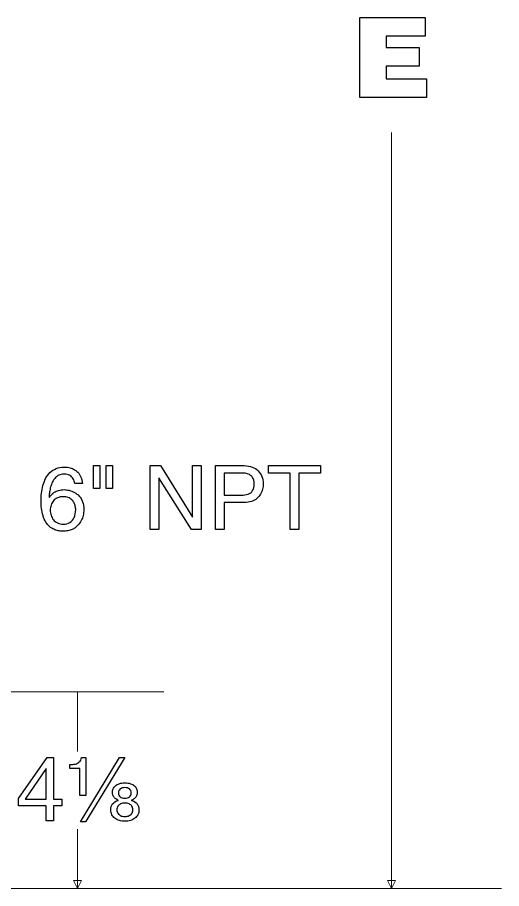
# Model space of a CAD drawing. Header units: inches. Extents: x -3.67 to 3.62, y -4.25 to 4.25.
# Drawn here: x 3.021 to 3.625, y 1.299 to 2.387 of the extents above; entities that cross this region are included whole.
import ezdxf
from ezdxf.lldxf.tags import DXFTag

# ---------------------------------------------------------------- set-up
doc = ezdxf.new("R2010")
doc.units = ezdxf.units.IN
doc.header["$MEASUREMENT"] = 0
doc.layers.add('Dimensions', color=7, linetype='Continuous')
doc.layers.add('Layer 1', color=7, linetype='Continuous')
tags = doc.linetypes.add('New Line30', pattern=[2.3, 1.3, -0.3, 0.4, -0.3]).pattern_tags.tags
tags[10:11] = [DXFTag(74, 4), DXFTag(75, 0), DXFTag(340, '0'), DXFTag(46, 1.0), DXFTag(50, 0.0), DXFTag(44, 0.0), DXFTag(45, 0.0)]
tags[8:9] = [DXFTag(74, 4), DXFTag(75, 0), DXFTag(340, '0'), DXFTag(46, 1.0), DXFTag(50, 0.0), DXFTag(44, 0.0), DXFTag(45, 0.0)]
tags[6:7] = [DXFTag(74, 4), DXFTag(75, 0), DXFTag(340, '0'), DXFTag(46, 1.0), DXFTag(50, 0.0), DXFTag(44, 0.0), DXFTag(45, 0.0)]
tags[4:5] = [DXFTag(74, 4), DXFTag(75, 0), DXFTag(340, '0'), DXFTag(46, 1.0), DXFTag(50, 0.0), DXFTag(44, 0.0), DXFTag(45, 0.0)]

msp = doc.modelspace()

# ---------------------------------------------------------------- linework, layer by layer
at = {"layer": 'Dimensions', "color": 250}
for points, knots in [([(3.5315, 2.2869), (3.5315, 2.2869), (3.5315, 2.3102), (3.5315, 2.3102), (3.5315, 2.3102), (3.5315, 2.3102), (3.4808, 2.3102), (3.4808, 2.3102), (3.4808, 2.3102), (3.4808, 2.3102), (3.4808, 2.3259), (3.4808, 2.3259), (3.4808, 2.3259), (3.4808, 2.3259), (3.5221, 2.3259), (3.5221, 2.3259), (3.5221, 2.3259), (3.5221, 2.3259), (3.5221, 2.3492), (3.5221, 2.3492), (3.5221, 2.3492), (3.5221, 2.3492), (3.4808, 2.3492), (3.4808, 2.3492), (3.4808, 2.3492), (3.4808, 2.3492), (3.4808, 2.3635), (3.4808, 2.3635), (3.4808, 2.3635), (3.4808, 2.3635), (3.5296, 2.3635), (3.5296, 2.3635), (3.5296, 2.3635), (3.5296, 2.3635), (3.5296, 2.3869), (3.5296, 2.3869), (3.5296, 2.3869), (3.5296, 2.3869), (3.4481, 2.3869), (3.4481, 2.3869), (3.4481, 2.3869), (3.4481, 2.3869), (3.4481, 2.2869), (3.4481, 2.2869), (3.4481, 2.2869), (3.4481, 2.2869), (3.5315, 2.2869), (3.5315, 2.2869)], [0, 0, 0, 0, 0.083333, 0.083333, 0.083333, 0.083333, 0.166667, 0.166667, 0.166667, 0.166667, 0.25, 0.25, 0.25, 0.25, 0.333333, 0.333333, 0.333333, 0.333333, 0.416667, 0.416667, 0.416667, 0.416667, 0.5, 0.5, 0.5, 0.5, 0.583333, 0.583333, 0.583333, 0.583333, 0.666667, 0.666667, 0.666667, 0.666667, 0.75, 0.75, 0.75, 0.75, 0.833333, 0.833333, 0.833333, 0.833333, 0.916667, 0.916667, 0.916667, 0.916667, 1, 1, 1, 1]), ([(3.1019, 1.8045), (3.1016, 1.8077), (3.101, 1.8104), (3.1, 1.8128), (3.1, 1.8128), (3.0989, 1.8151), (3.0976, 1.8171), (3.096, 1.8187), (3.096, 1.8187), (3.0944, 1.8203), (3.0926, 1.8216), (3.0907, 1.8226), (3.0907, 1.8226), (3.0888, 1.8235), (3.0868, 1.8242), (3.0848, 1.8247), (3.0848, 1.8247), (3.0828, 1.8251), (3.0809, 1.8253), (3.0791, 1.8253), (3.0791, 1.8253), (3.0752, 1.8253), (3.0718, 1.8246), (3.0689, 1.8234), (3.0689, 1.8234), (3.0659, 1.8221), (3.0634, 1.8204), (3.0612, 1.8183), (3.0612, 1.8183), (3.0591, 1.8161), (3.0573, 1.8136), (3.0559, 1.8108), (3.0559, 1.8108), (3.0545, 1.808), (3.0534, 1.8051), (3.0525, 1.802), (3.0525, 1.802), (3.0517, 1.7988), (3.0511, 1.7957), (3.0507, 1.7926), (3.0507, 1.7926), (3.0504, 1.7894), (3.0502, 1.7864), (3.0502, 1.7835), (3.0502, 1.7835), (3.0502, 1.7801), (3.0504, 1.7768), (3.0507, 1.7736), (3.0507, 1.7736), (3.0511, 1.7704), (3.0517, 1.7673), (3.0526, 1.7644), (3.0526, 1.7644), (3.0534, 1.7615), (3.0547, 1.7588), (3.0562, 1.7564), (3.0562, 1.7564), (3.0576, 1.7542), (3.0591, 1.7524), (3.0609, 1.751), (3.0609, 1.751), (3.0625, 1.7495), (3.0643, 1.7483), (3.0661, 1.7475), (3.0661, 1.7475), (3.0679, 1.7466), (3.0697, 1.746), (3.0714, 1.7456), (3.0714, 1.7456), (3.0732, 1.7453), (3.0748, 1.7451), (3.0763, 1.7451), (3.0763, 1.7451), (3.0791, 1.7451), (3.0814, 1.7453), (3.0835, 1.7456), (3.0835, 1.7456), (3.0855, 1.746), (3.0873, 1.7465), (3.0888, 1.7471), (3.0888, 1.7471), (3.0903, 1.7478), (3.0916, 1.7486), (3.0928, 1.7495), (3.0928, 1.7495), (3.094, 1.7504), (3.0951, 1.7515), (3.0961, 1.7526), (3.0961, 1.7526), (3.0979, 1.7545), (3.0993, 1.7565), (3.1004, 1.7585), (3.1004, 1.7585), (3.1015, 1.7605), (3.1023, 1.7626), (3.1028, 1.7648), (3.1028, 1.7648), (3.1033, 1.7671), (3.1035, 1.7695), (3.1035, 1.7722), (3.1035, 1.7722), (3.1035, 1.7759), (3.103, 1.7792), (3.1019, 1.7819), (3.1019, 1.7819), (3.1009, 1.7847), (3.0994, 1.7871), (3.0977, 1.789), (3.0977, 1.789), (3.0959, 1.7909), (3.094, 1.7924), (3.0918, 1.7936), (3.0918, 1.7936), (3.0897, 1.7948), (3.0875, 1.7956), (3.0853, 1.7962), (3.0853, 1.7962), (3.0831, 1.7967), (3.081, 1.797), (3.0791, 1.797), (3.0791, 1.797), (3.0764, 1.7969), (3.0741, 1.7966), (3.072, 1.7961), (3.072, 1.7961), (3.07, 1.7955), (3.0682, 1.7947), (3.0667, 1.7938), (3.0667, 1.7938), (3.0652, 1.7928), (3.064, 1.7918), (3.063, 1.7907), (3.063, 1.7907), (3.0619, 1.7896), (3.0611, 1.7885), (3.0605, 1.7874), (3.0605, 1.7874), (3.0605, 1.7874), (3.0603, 1.7876), (3.0603, 1.7876), (3.0603, 1.7876), (3.0603, 1.789), (3.0604, 1.7907), (3.0606, 1.7926), (3.0606, 1.7926), (3.0608, 1.7946), (3.0612, 1.7966), (3.0617, 1.7988), (3.0617, 1.7988), (3.0622, 1.8009), (3.0629, 1.8031), (3.0638, 1.8052), (3.0638, 1.8052), (3.0647, 1.8073), (3.0659, 1.8091), (3.0672, 1.8108), (3.0672, 1.8108), (3.0686, 1.8126), (3.0703, 1.8139), (3.0722, 1.8149), (3.0722, 1.8149), (3.0741, 1.816), (3.0763, 1.8165), (3.0789, 1.8165), (3.0789, 1.8165), (3.0817, 1.8165), (3.084, 1.816), (3.0858, 1.8149), (3.0858, 1.8149), (3.0877, 1.8139), (3.0891, 1.8125), (3.0902, 1.8107), (3.0902, 1.8107), (3.0912, 1.8089), (3.0919, 1.8068), (3.0923, 1.8045), (3.0923, 1.8045), (3.0923, 1.8045), (3.1019, 1.8045), (3.1019, 1.8045)], [0, 0, 0, 0, 0.022222, 0.022222, 0.022222, 0.022222, 0.044444, 0.044444, 0.044444, 0.044444, 0.066667, 0.066667, 0.066667, 0.066667, 0.088889, 0.088889, 0.088889, 0.088889, 0.111111, 0.111111, 0.111111, 0.111111, 0.133333, 0.133333, 0.133333, 0.133333, 0.155556, 0.155556, 0.155556, 0.155556, 0.177778, 0.177778, 0.177778, 0.177778, 0.2, 0.2, 0.2, 0.2, 0.222222, 0.222222, 0.222222, 0.222222, 0.244444, 0.244444, 0.244444, 0.244444, 0.266667, 0.266667, 0.266667, 0.266667, 0.288889, 0.288889, 0.288889, 0.288889, 0.311111, 0.311111, 0.311111, 0.311111, 0.333333, 0.333333, 0.333333, 0.333333, 0.355556, 0.355556, 0.355556, 0.355556, 0.377778, 0.377778, 0.377778, 0.377778, 0.4, 0.4, 0.4, 0.4, 0.422222, 0.422222, 0.422222, 0.422222, 0.444444, 0.444444, 0.444444, 0.444444, 0.466667, 0.466667, 0.466667, 0.466667, 0.488889, 0.488889, 0.488889, 0.488889, 0.511111, 0.511111, 0.511111, 0.511111, 0.533333, 0.533333, 0.533333, 0.533333, 0.555556, 0.555556, 0.555556, 0.555556, 0.577778, 0.577778, 0.577778, 0.577778, 0.6, 0.6, 0.6, 0.6, 0.622222, 0.622222, 0.622222, 0.622222, 0.644444, 0.644444, 0.644444, 0.644444, 0.666667, 0.666667, 0.666667, 0.666667, 0.688889, 0.688889, 0.688889, 0.688889, 0.711111, 0.711111, 0.711111, 0.711111, 0.733333, 0.733333, 0.733333, 0.733333, 0.755556, 0.755556, 0.755556, 0.755556, 0.777778, 0.777778, 0.777778, 0.777778, 0.8, 0.8, 0.8, 0.8, 0.822222, 0.822222, 0.822222, 0.822222, 0.844444, 0.844444, 0.844444, 0.844444, 0.866667, 0.866667, 0.866667, 0.866667, 0.888889, 0.888889, 0.888889, 0.888889, 0.911111, 0.911111, 0.911111, 0.911111, 0.933333, 0.933333, 0.933333, 0.933333, 0.955556, 0.955556, 0.955556, 0.955556, 0.977778, 0.977778, 0.977778, 0.977778, 1, 1, 1, 1]), ([(3.1155, 1.7986), (3.1155, 1.7986), (3.1236, 1.7986), (3.1236, 1.7986), (3.1236, 1.7986), (3.1236, 1.7986), (3.1236, 1.827), (3.1236, 1.827), (3.1236, 1.827), (3.1236, 1.827), (3.1155, 1.827), (3.1155, 1.827), (3.1155, 1.827), (3.1155, 1.827), (3.1155, 1.7986), (3.1155, 1.7986)], [0, 0, 0, 0, 0.25, 0.25, 0.25, 0.25, 0.5, 0.5, 0.5, 0.5, 0.75, 0.75, 0.75, 0.75, 1, 1, 1, 1]), ([(3.1313, 1.7986), (3.1313, 1.7986), (3.1394, 1.7986), (3.1394, 1.7986), (3.1394, 1.7986), (3.1394, 1.7986), (3.1394, 1.827), (3.1394, 1.827), (3.1394, 1.827), (3.1394, 1.827), (3.1313, 1.827), (3.1313, 1.827), (3.1313, 1.827), (3.1313, 1.827), (3.1313, 1.7986), (3.1313, 1.7986)], [0, 0, 0, 0, 0.25, 0.25, 0.25, 0.25, 0.5, 0.5, 0.5, 0.5, 0.75, 0.75, 0.75, 0.75, 1, 1, 1, 1]), ([(3.2394, 1.7625), (3.2394, 1.7625), (3.2392, 1.7625), (3.2392, 1.7625), (3.2392, 1.7625), (3.2392, 1.7625), (3.1993, 1.827), (3.1993, 1.827), (3.1993, 1.827), (3.1993, 1.827), (3.1865, 1.827), (3.1865, 1.827), (3.1865, 1.827), (3.1865, 1.827), (3.1865, 1.7472), (3.1865, 1.7472), (3.1865, 1.7472), (3.1865, 1.7472), (3.197, 1.7472), (3.197, 1.7472), (3.197, 1.7472), (3.197, 1.7472), (3.197, 1.8116), (3.197, 1.8116), (3.197, 1.8116), (3.197, 1.8116), (3.1972, 1.8116), (3.1972, 1.8116), (3.1972, 1.8116), (3.1972, 1.8116), (3.2378, 1.7472), (3.2378, 1.7472), (3.2378, 1.7472), (3.2378, 1.7472), (3.2499, 1.7472), (3.2499, 1.7472), (3.2499, 1.7472), (3.2499, 1.7472), (3.2499, 1.827), (3.2499, 1.827), (3.2499, 1.827), (3.2499, 1.827), (3.2394, 1.827), (3.2394, 1.827), (3.2394, 1.827), (3.2394, 1.827), (3.2394, 1.7625), (3.2394, 1.7625)], [0, 0, 0, 0, 0.083333, 0.083333, 0.083333, 0.083333, 0.166667, 0.166667, 0.166667, 0.166667, 0.25, 0.25, 0.25, 0.25, 0.333333, 0.333333, 0.333333, 0.333333, 0.416667, 0.416667, 0.416667, 0.416667, 0.5, 0.5, 0.5, 0.5, 0.583333, 0.583333, 0.583333, 0.583333, 0.666667, 0.666667, 0.666667, 0.666667, 0.75, 0.75, 0.75, 0.75, 0.833333, 0.833333, 0.833333, 0.833333, 0.916667, 0.916667, 0.916667, 0.916667, 1, 1, 1, 1]), ([(3.2786, 1.7808), (3.2786, 1.7808), (3.3038, 1.7808), (3.3038, 1.7808), (3.3038, 1.7808), (3.3072, 1.7809), (3.3103, 1.7813), (3.3129, 1.7822), (3.3129, 1.7822), (3.3155, 1.7832), (3.3177, 1.7844), (3.3196, 1.786), (3.3196, 1.786), (3.3214, 1.7876), (3.3229, 1.7894), (3.3241, 1.7914), (3.3241, 1.7914), (3.3252, 1.7934), (3.3261, 1.7956), (3.3266, 1.7978), (3.3266, 1.7978), (3.3272, 1.8), (3.3274, 1.8023), (3.3274, 1.8045), (3.3274, 1.8045), (3.3274, 1.8078), (3.3269, 1.8107), (3.3258, 1.8135), (3.3258, 1.8135), (3.3247, 1.8162), (3.3232, 1.8186), (3.3211, 1.8206), (3.3211, 1.8206), (3.3191, 1.8226), (3.3166, 1.8241), (3.3137, 1.8253), (3.3137, 1.8253), (3.3108, 1.8264), (3.3075, 1.8269), (3.3038, 1.827), (3.3038, 1.827), (3.3038, 1.827), (3.2679, 1.827), (3.2679, 1.827), (3.2679, 1.827), (3.2679, 1.827), (3.2679, 1.7472), (3.2679, 1.7472), (3.2679, 1.7472), (3.2679, 1.7472), (3.2786, 1.7472), (3.2786, 1.7472), (3.2786, 1.7472), (3.2786, 1.7472), (3.2786, 1.7808), (3.2786, 1.7808)], [0, 0, 0, 0, 0.071429, 0.071429, 0.071429, 0.071429, 0.142857, 0.142857, 0.142857, 0.142857, 0.214286, 0.214286, 0.214286, 0.214286, 0.285714, 0.285714, 0.285714, 0.285714, 0.357143, 0.357143, 0.357143, 0.357143, 0.428571, 0.428571, 0.428571, 0.428571, 0.5, 0.5, 0.5, 0.5, 0.571429, 0.571429, 0.571429, 0.571429, 0.642857, 0.642857, 0.642857, 0.642857, 0.714286, 0.714286, 0.714286, 0.714286, 0.785714, 0.785714, 0.785714, 0.785714, 0.857143, 0.857143, 0.857143, 0.857143, 0.928571, 0.928571, 0.928571, 0.928571, 1, 1, 1, 1]), ([(3.2786, 1.8177), (3.2786, 1.8177), (3.3005, 1.8177), (3.3005, 1.8177), (3.3005, 1.8177), (3.3035, 1.8178), (3.3062, 1.8174), (3.3086, 1.8165), (3.3086, 1.8165), (3.3109, 1.8157), (3.3128, 1.8143), (3.3142, 1.8123), (3.3142, 1.8123), (3.3156, 1.8104), (3.3163, 1.8078), (3.3163, 1.8044), (3.3163, 1.8044), (3.3163, 1.8008), (3.3156, 1.798), (3.3143, 1.7959), (3.3143, 1.7959), (3.3129, 1.7938), (3.311, 1.7923), (3.3086, 1.7914), (3.3086, 1.7914), (3.3062, 1.7905), (3.3033, 1.7901), (3.3001, 1.7901), (3.3001, 1.7901), (3.3001, 1.7901), (3.2786, 1.7901), (3.2786, 1.7901), (3.2786, 1.7901), (3.2786, 1.7901), (3.2786, 1.8177), (3.2786, 1.8177)], [0, 0, 0, 0, 0.111111, 0.111111, 0.111111, 0.111111, 0.222222, 0.222222, 0.222222, 0.222222, 0.333333, 0.333333, 0.333333, 0.333333, 0.444444, 0.444444, 0.444444, 0.444444, 0.555556, 0.555556, 0.555556, 0.555556, 0.666667, 0.666667, 0.666667, 0.666667, 0.777778, 0.777778, 0.777778, 0.777778, 0.888889, 0.888889, 0.888889, 0.888889, 1, 1, 1, 1]), ([(3.334, 1.8174), (3.334, 1.8174), (3.361, 1.8174), (3.361, 1.8174), (3.361, 1.8174), (3.361, 1.8174), (3.361, 1.7472), (3.361, 1.7472), (3.361, 1.7472), (3.361, 1.7472), (3.3718, 1.7472), (3.3718, 1.7472), (3.3718, 1.7472), (3.3718, 1.7472), (3.3718, 1.8174), (3.3718, 1.8174), (3.3718, 1.8174), (3.3718, 1.8174), (3.3988, 1.8174), (3.3988, 1.8174), (3.3988, 1.8174), (3.3988, 1.8174), (3.3988, 1.827), (3.3988, 1.827), (3.3988, 1.827), (3.3988, 1.827), (3.334, 1.827), (3.334, 1.827), (3.334, 1.827), (3.334, 1.827), (3.334, 1.8174), (3.334, 1.8174)], [0, 0, 0, 0, 0.125, 0.125, 0.125, 0.125, 0.25, 0.25, 0.25, 0.25, 0.375, 0.375, 0.375, 0.375, 0.5, 0.5, 0.5, 0.5, 0.625, 0.625, 0.625, 0.625, 0.75, 0.75, 0.75, 0.75, 0.875, 0.875, 0.875, 0.875, 1, 1, 1, 1]), ([(3.0616, 1.7712), (3.0616, 1.7735), (3.062, 1.7757), (3.0626, 1.7777), (3.0626, 1.7777), (3.0633, 1.7798), (3.0643, 1.7816), (3.0656, 1.7831), (3.0656, 1.7831), (3.0669, 1.7847), (3.0686, 1.7859), (3.0706, 1.7868), (3.0706, 1.7868), (3.0726, 1.7877), (3.075, 1.7882), (3.0776, 1.7882), (3.0776, 1.7882), (3.0801, 1.7882), (3.0822, 1.7878), (3.0839, 1.7871), (3.0839, 1.7871), (3.0857, 1.7865), (3.0872, 1.7855), (3.0884, 1.7844), (3.0884, 1.7844), (3.0896, 1.7832), (3.0906, 1.7819), (3.0914, 1.7805), (3.0914, 1.7805), (3.0921, 1.7791), (3.0926, 1.7776), (3.0929, 1.7761), (3.0929, 1.7761), (3.0933, 1.7746), (3.0934, 1.7731), (3.0934, 1.7717), (3.0934, 1.7717), (3.0934, 1.7682), (3.0928, 1.7651), (3.0915, 1.7624), (3.0915, 1.7624), (3.0903, 1.7597), (3.0885, 1.7576), (3.0862, 1.7561), (3.0862, 1.7561), (3.0839, 1.7546), (3.0812, 1.7539), (3.0781, 1.7538), (3.0781, 1.7538), (3.0752, 1.7539), (3.0728, 1.7544), (3.0707, 1.7554), (3.0707, 1.7554), (3.0686, 1.7564), (3.0669, 1.7577), (3.0656, 1.7594), (3.0656, 1.7594), (3.0642, 1.7611), (3.0633, 1.7629), (3.0626, 1.765), (3.0626, 1.765), (3.062, 1.767), (3.0616, 1.7691), (3.0616, 1.7712)], [0, 0, 0, 0, 0.0625, 0.0625, 0.0625, 0.0625, 0.125, 0.125, 0.125, 0.125, 0.1875, 0.1875, 0.1875, 0.1875, 0.25, 0.25, 0.25, 0.25, 0.3125, 0.3125, 0.3125, 0.3125, 0.375, 0.375, 0.375, 0.375, 0.4375, 0.4375, 0.4375, 0.4375, 0.5, 0.5, 0.5, 0.5, 0.5625, 0.5625, 0.5625, 0.5625, 0.625, 0.625, 0.625, 0.625, 0.6875, 0.6875, 0.6875, 0.6875, 0.75, 0.75, 0.75, 0.75, 0.8125, 0.8125, 0.8125, 0.8125, 0.875, 0.875, 0.875, 0.875, 0.9375, 0.9375, 0.9375, 0.9375, 1, 1, 1, 1]), ([(3.0655, 1.4623), (3.0655, 1.4623), (3.0579, 1.4623), (3.0579, 1.4623), (3.0579, 1.4623), (3.0579, 1.4623), (3.0221, 1.4111), (3.0221, 1.4111), (3.0221, 1.4111), (3.0221, 1.4111), (3.0221, 1.402), (3.0221, 1.402), (3.0221, 1.402), (3.0221, 1.402), (3.0566, 1.402), (3.0566, 1.402), (3.0566, 1.402), (3.0566, 1.402), (3.0566, 1.3835), (3.0566, 1.3835), (3.0566, 1.3835), (3.0566, 1.3835), (3.0655, 1.3835), (3.0655, 1.3835), (3.0655, 1.3835), (3.0655, 1.3835), (3.0655, 1.402), (3.0655, 1.402), (3.0655, 1.402), (3.0655, 1.402), (3.0762, 1.402), (3.0762, 1.402), (3.0762, 1.402), (3.0762, 1.402), (3.0762, 1.4103), (3.0762, 1.4103), (3.0762, 1.4103), (3.0762, 1.4103), (3.0655, 1.4103), (3.0655, 1.4103), (3.0655, 1.4103), (3.0655, 1.4103), (3.0655, 1.4623), (3.0655, 1.4623)], [0, 0, 0, 0, 0.090909, 0.090909, 0.090909, 0.090909, 0.181818, 0.181818, 0.181818, 0.181818, 0.272727, 0.272727, 0.272727, 0.272727, 0.363636, 0.363636, 0.363636, 0.363636, 0.454545, 0.454545, 0.454545, 0.454545, 0.545455, 0.545455, 0.545455, 0.545455, 0.636364, 0.636364, 0.636364, 0.636364, 0.727273, 0.727273, 0.727273, 0.727273, 0.818182, 0.818182, 0.818182, 0.818182, 0.909091, 0.909091, 0.909091, 0.909091, 1, 1, 1, 1]), ([(3.1059, 1.4623), (3.1059, 1.4623), (3.1007, 1.4623), (3.1007, 1.4623), (3.1007, 1.4623), (3.1003, 1.46), (3.0993, 1.4582), (3.0979, 1.4569), (3.0979, 1.4569), (3.0966, 1.4556), (3.0948, 1.4547), (3.0928, 1.4543), (3.0928, 1.4543), (3.0908, 1.4538), (3.0886, 1.4535), (3.0862, 1.4535), (3.0862, 1.4535), (3.0862, 1.4535), (3.0862, 1.4485), (3.0862, 1.4485), (3.0862, 1.4485), (3.0862, 1.4485), (3.0986, 1.4485), (3.0986, 1.4485), (3.0986, 1.4485), (3.0986, 1.4485), (3.0986, 1.4151), (3.0986, 1.4151), (3.0986, 1.4151), (3.0986, 1.4151), (3.1059, 1.4151), (3.1059, 1.4151), (3.1059, 1.4151), (3.1059, 1.4151), (3.1059, 1.4623), (3.1059, 1.4623)], [0, 0, 0, 0, 0.111111, 0.111111, 0.111111, 0.111111, 0.222222, 0.222222, 0.222222, 0.222222, 0.333333, 0.333333, 0.333333, 0.333333, 0.444444, 0.444444, 0.444444, 0.444444, 0.555556, 0.555556, 0.555556, 0.555556, 0.666667, 0.666667, 0.666667, 0.666667, 0.777778, 0.777778, 0.777778, 0.777778, 0.888889, 0.888889, 0.888889, 0.888889, 1, 1, 1, 1]), ([(3.0992, 1.3822), (3.0992, 1.3822), (3.1058, 1.3822), (3.1058, 1.3822), (3.1058, 1.3822), (3.1058, 1.3822), (3.1548, 1.4623), (3.1548, 1.4623), (3.1548, 1.4623), (3.1548, 1.4623), (3.1482, 1.4623), (3.1482, 1.4623), (3.1482, 1.4623), (3.1482, 1.4623), (3.0992, 1.3822), (3.0992, 1.3822)], [0, 0, 0, 0, 0.25, 0.25, 0.25, 0.25, 0.5, 0.5, 0.5, 0.5, 0.75, 0.75, 0.75, 0.75, 1, 1, 1, 1]), ([(3.0302, 1.4103), (3.0302, 1.4103), (3.0564, 1.4489), (3.0564, 1.4489), (3.0564, 1.4489), (3.0564, 1.4489), (3.0566, 1.4489), (3.0566, 1.4489), (3.0566, 1.4489), (3.0566, 1.4489), (3.0566, 1.4103), (3.0566, 1.4103), (3.0566, 1.4103), (3.0566, 1.4103), (3.0302, 1.4103), (3.0302, 1.4103)], [0, 0, 0, 0, 0.25, 0.25, 0.25, 0.25, 0.5, 0.5, 0.5, 0.5, 0.75, 0.75, 0.75, 0.75, 1, 1, 1, 1]), ([(3.1631, 1.4091), (3.1645, 1.4096), (3.1658, 1.4104), (3.1669, 1.4114), (3.1669, 1.4114), (3.1679, 1.4123), (3.1688, 1.4135), (3.1694, 1.4147), (3.1694, 1.4147), (3.17, 1.416), (3.1703, 1.4173), (3.1703, 1.4188), (3.1703, 1.4188), (3.1703, 1.4203), (3.17, 1.4218), (3.1694, 1.4232), (3.1694, 1.4232), (3.1688, 1.4246), (3.1679, 1.4259), (3.1667, 1.427), (3.1667, 1.427), (3.1654, 1.4282), (3.1639, 1.4291), (3.1619, 1.4297), (3.1619, 1.4297), (3.1599, 1.4304), (3.1576, 1.4308), (3.1548, 1.4308), (3.1548, 1.4308), (3.1521, 1.4308), (3.1497, 1.4304), (3.1478, 1.4297), (3.1478, 1.4297), (3.1458, 1.4291), (3.1442, 1.4282), (3.1429, 1.427), (3.1429, 1.427), (3.1417, 1.4259), (3.1408, 1.4246), (3.1402, 1.4232), (3.1402, 1.4232), (3.1396, 1.4218), (3.1393, 1.4203), (3.1393, 1.4188), (3.1393, 1.4188), (3.1393, 1.4173), (3.1396, 1.416), (3.1402, 1.4147), (3.1402, 1.4147), (3.1408, 1.4135), (3.1417, 1.4123), (3.1428, 1.4114), (3.1428, 1.4114), (3.1439, 1.4104), (3.1451, 1.4096), (3.1466, 1.4091), (3.1466, 1.4091), (3.1466, 1.4091), (3.1466, 1.4089), (3.1466, 1.4089), (3.1466, 1.4089), (3.1434, 1.408), (3.1411, 1.4065), (3.1395, 1.4045), (3.1395, 1.4045), (3.1379, 1.4025), (3.1372, 1.4001), (3.1372, 1.3971), (3.1372, 1.3971), (3.1372, 1.3948), (3.1376, 1.3928), (3.1385, 1.391), (3.1385, 1.391), (3.1394, 1.3893), (3.1407, 1.3878), (3.1423, 1.3865), (3.1423, 1.3865), (3.1439, 1.3853), (3.1458, 1.3844), (3.1479, 1.3837), (3.1479, 1.3837), (3.15, 1.3831), (3.1524, 1.3828), (3.1548, 1.3828), (3.1548, 1.3828), (3.1573, 1.3828), (3.1596, 1.3831), (3.1617, 1.3837), (3.1617, 1.3837), (3.1639, 1.3844), (3.1657, 1.3853), (3.1673, 1.3865), (3.1673, 1.3865), (3.1689, 1.3878), (3.1701, 1.3893), (3.171, 1.391), (3.171, 1.391), (3.1719, 1.3928), (3.1724, 1.3948), (3.1724, 1.3971), (3.1724, 1.3971), (3.1724, 1.4001), (3.1716, 1.4025), (3.1701, 1.4045), (3.1701, 1.4045), (3.1686, 1.4065), (3.1662, 1.408), (3.1631, 1.4089), (3.1631, 1.4089), (3.1631, 1.4089), (3.1631, 1.4091), (3.1631, 1.4091)], [0, 0, 0, 0, 0.035714, 0.035714, 0.035714, 0.035714, 0.071429, 0.071429, 0.071429, 0.071429, 0.107143, 0.107143, 0.107143, 0.107143, 0.142857, 0.142857, 0.142857, 0.142857, 0.178571, 0.178571, 0.178571, 0.178571, 0.214286, 0.214286, 0.214286, 0.214286, 0.25, 0.25, 0.25, 0.25, 0.285714, 0.285714, 0.285714, 0.285714, 0.321429, 0.321429, 0.321429, 0.321429, 0.357143, 0.357143, 0.357143, 0.357143, 0.392857, 0.392857, 0.392857, 0.392857, 0.428571, 0.428571, 0.428571, 0.428571, 0.464286, 0.464286, 0.464286, 0.464286, 0.5, 0.5, 0.5, 0.5, 0.535714, 0.535714, 0.535714, 0.535714, 0.571429, 0.571429, 0.571429, 0.571429, 0.607143, 0.607143, 0.607143, 0.607143, 0.642857, 0.642857, 0.642857, 0.642857, 0.678571, 0.678571, 0.678571, 0.678571, 0.714286, 0.714286, 0.714286, 0.714286, 0.75, 0.75, 0.75, 0.75, 0.785714, 0.785714, 0.785714, 0.785714, 0.821429, 0.821429, 0.821429, 0.821429, 0.857143, 0.857143, 0.857143, 0.857143, 0.892857, 0.892857, 0.892857, 0.892857, 0.928571, 0.928571, 0.928571, 0.928571, 0.964286, 0.964286, 0.964286, 0.964286, 1, 1, 1, 1]), ([(3.1548, 1.4248), (3.1573, 1.4248), (3.1592, 1.4242), (3.1606, 1.4231), (3.1606, 1.4231), (3.162, 1.422), (3.1627, 1.4204), (3.1627, 1.4181), (3.1627, 1.4181), (3.1627, 1.4159), (3.162, 1.4142), (3.1606, 1.4132), (3.1606, 1.4132), (3.1592, 1.4121), (3.1573, 1.4115), (3.1548, 1.4115), (3.1548, 1.4115), (3.1524, 1.4115), (3.1504, 1.4121), (3.149, 1.4132), (3.149, 1.4132), (3.1476, 1.4142), (3.1469, 1.4159), (3.1468, 1.4181), (3.1468, 1.4181), (3.1469, 1.4204), (3.1476, 1.422), (3.149, 1.4231), (3.149, 1.4231), (3.1504, 1.4242), (3.1524, 1.4248), (3.1548, 1.4248)], [0, 0, 0, 0, 0.125, 0.125, 0.125, 0.125, 0.25, 0.25, 0.25, 0.25, 0.375, 0.375, 0.375, 0.375, 0.5, 0.5, 0.5, 0.5, 0.625, 0.625, 0.625, 0.625, 0.75, 0.75, 0.75, 0.75, 0.875, 0.875, 0.875, 0.875, 1, 1, 1, 1]), ([(3.1648, 1.3971), (3.1648, 1.3954), (3.1644, 1.394), (3.1636, 1.3927), (3.1636, 1.3927), (3.1628, 1.3915), (3.1616, 1.3905), (3.1601, 1.3898), (3.1601, 1.3898), (3.1586, 1.3891), (3.1569, 1.3888), (3.1548, 1.3888), (3.1548, 1.3888), (3.1528, 1.3888), (3.151, 1.3891), (3.1495, 1.3898), (3.1495, 1.3898), (3.148, 1.3905), (3.1468, 1.3915), (3.146, 1.3927), (3.146, 1.3927), (3.1451, 1.394), (3.1447, 1.3954), (3.1447, 1.3971), (3.1447, 1.3971), (3.1447, 1.3988), (3.1451, 1.4003), (3.146, 1.4016), (3.146, 1.4016), (3.1468, 1.4028), (3.148, 1.4038), (3.1495, 1.4045), (3.1495, 1.4045), (3.151, 1.4052), (3.1528, 1.4055), (3.1548, 1.4055), (3.1548, 1.4055), (3.1569, 1.4055), (3.1586, 1.4052), (3.1601, 1.4045), (3.1601, 1.4045), (3.1616, 1.4038), (3.1628, 1.4028), (3.1636, 1.4016), (3.1636, 1.4016), (3.1644, 1.4003), (3.1648, 1.3988), (3.1648, 1.3971)], [0, 0, 0, 0, 0.083333, 0.083333, 0.083333, 0.083333, 0.166667, 0.166667, 0.166667, 0.166667, 0.25, 0.25, 0.25, 0.25, 0.333333, 0.333333, 0.333333, 0.333333, 0.416667, 0.416667, 0.416667, 0.416667, 0.5, 0.5, 0.5, 0.5, 0.583333, 0.583333, 0.583333, 0.583333, 0.666667, 0.666667, 0.666667, 0.666667, 0.75, 0.75, 0.75, 0.75, 0.833333, 0.833333, 0.833333, 0.833333, 0.916667, 0.916667, 0.916667, 0.916667, 1, 1, 1, 1])]:
    msp.add_open_spline(points, degree=3, knots=knots, dxfattribs=at)
at = {"layer": 'Dimensions', "color": 250, "lineweight": 5}
for points in [[(3.4876, 1.2987), (3.4876, 1.2987), (3.4876, 2.2432), (3.4876, 2.2432)], [(3.0957, 1.5444), (3.0957, 1.5444), (3.0957, 1.47), (3.0957, 1.47)], [(3.0957, 1.2987), (3.0957, 1.2987), (3.0957, 1.3731), (3.0957, 1.3731)], [(2.9878, 1.2987), (2.9878, 1.2987), (3.625, 1.2987), (3.625, 1.2987)]]:
    msp.add_open_spline(points, degree=3, dxfattribs=at)
for points in [[(3.0957, 1.2987), (3.0957, 1.2987), (3.0907, 1.3086), (3.0907, 1.3086), (3.0907, 1.3086), (3.0907, 1.3086), (3.1006, 1.3086), (3.1006, 1.3086), (3.1006, 1.3086), (3.1006, 1.3086), (3.0957, 1.2987), (3.0957, 1.2987)], [(3.4876, 1.2987), (3.4876, 1.2987), (3.4827, 1.3086), (3.4827, 1.3086), (3.4827, 1.3086), (3.4827, 1.3086), (3.4926, 1.3086), (3.4926, 1.3086), (3.4926, 1.3086), (3.4926, 1.3086), (3.4876, 1.2987), (3.4876, 1.2987)]]:
    msp.add_open_spline(points, degree=3, knots=[0, 0, 0, 0, 0.333333, 0.333333, 0.333333, 0.333333, 0.666667, 0.666667, 0.666667, 0.666667, 1, 1, 1, 1], dxfattribs=at)
at = {"layer": 'Layer 1', "color": 250, "linetype": 'New Line30', "lineweight": 13}
msp.add_open_spline([(2.3474, 1.5444), (2.3474, 1.5444), (3.2035, 1.5444), (3.2035, 1.5444)], degree=3, dxfattribs=at)

doc.saveas('drawing.dxf')
